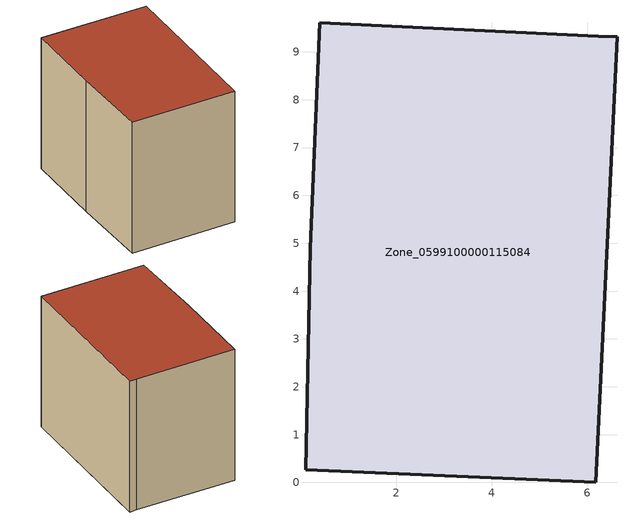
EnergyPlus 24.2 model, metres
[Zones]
Zone_0599100000115084
 floor ground (C_G): 6.22,9.33 6.62,9.32 6.17,0 0.11,0.27 0.2,4.89 0.41,9.61 z1.25
 wall outside (C_F): 0.41,9.61 0.2,4.89 0.11,0.27 6.17,0 6.62,9.32 6.22,9.33 0.41,9.61 z1.25:9.27
 roof outside (C_R): 6.62,9.32 6.22,9.33 0.41,9.61 0.2,4.89 0.11,0.27 6.17,0 z9.27
[BUILDING]
Pand.0599100000115084: North Axis=0; Terrain=City; Loads Convergence Tolerance Value=0.04; Temperature Convergence Tolerance Value=0.4; Solar Distribution=FullExterior; Maximum Number of Warmup Days=25; Minimum Number of Warmup Days=1
[Site:Location]
Rotterdam.The.Hague.AP_ZH_NLD Design_Conditions: Latitude=51.96; Longitude=4.45; Time Zone=1; Elevation=-4.5
[SITE:GROUNDTEMPERATURE:BUILDINGSURFACE]
18, 18, 18, 18, 18, 18, 18, 18, 18, 18, 18, 18
[MATERIAL] Thermal Absorptance=0.9; Solar Absorptance=0.7; Visible Absorptance=0.7
Name | Roughness | Thickness | Conductivity | Density | Specific Heat
G.TC.1965-1974 | MediumSmooth | 0.15 | 0.882353 | 540 | 1210
F.TC.1965-1974 | Rough | 0.3 | 0.697674 | 1920 | 840
R.TC.1965-1974 | MediumRough | 0.2 | 0.232558 | 1500 | 1000
[CONSTRUCTION]
C_G: G.TC.1965-1974
C_F: F.TC.1965-1974
C_R: R.TC.1965-1974
[ZONE]
Zone_0599100000115084: Type=1; Multiplier=1; Ceiling Height=Autocalculate; Volume=Autocalculate; Floor Area=autocalculate; Part of Total Floor Area=Yes
[ZONEINFILTRATION:DESIGNFLOWRATE]
Infil_Zone_0599100000115084: Zone or ZoneList or Space or SpaceList=Zone_0599100000115084; Schedule=AlwaysOn; Design Flow Rate Calculation Method=Flow/Area; Flow Rate per Floor Area=0.003; Constant Term Coefficient=1; Temperature Term Coefficient=0; Velocity Term Coefficient=0; Velocity Squared Term Coefficient=0
[HVACTEMPLATE:ZONE:IDEALLOADSAIRSYSTEM]
Zone_0599100000115084: Maximum Heating Supply Air Temperature=50; Minimum Cooling Supply Air Temperature=13; Maximum Heating Supply Air Humidity Ratio=0.0156; Minimum Cooling Supply Air Humidity Ratio=0.0077; Heating Limit=NoLimit; Cooling Limit=NoLimit; Dehumidification Control Type=ConstantSensibleHeatRatio; Cooling Sensible Heat Ratio=0.7; Dehumidification Setpoint=60; Humidification Control Type=None; Humidification Setpoint=30; Outdoor Air Method=None; Outdoor Air Flow Rate per Person=0.00944; Outdoor Air Flow Rate per Zone Floor Area=0; Outdoor Air Flow Rate per Zone=0; Demand Controlled Ventilation Type=None; Outdoor Air Economizer Type=NoEconomizer; Heat Recovery Type=None; Sensible Heat Recovery Effectiveness=0.7; Latent Heat Recovery Effectiveness=0.65
[ZONECONTROL:THERMOSTAT]
ThermostatControl_Zone_0599100000115084: Zone or ZoneList=Zone_0599100000115084; Control Type Schedule=DualSetpointControlType; Control 1=Thermostat_Zone_0599100000115084; Temperature Difference Between Cutout And Setpoint=0
[THERMOSTATSETPOINT:DUALSETPOINT]
Thermostat_Zone_0599100000115084: Heating Setpoint Temperature Schedule=HeatingSetpoint_Zone_0599100000115084; Cooling Setpoint Temperature Schedule=CoolingSetpoint_Zone_0599100000115084
[SCHEDULE:COMPACT]
HeatingSetpoint_Zone_0599100000115084: Through: 12/31, For: AllDays, Until: 24:00, 21
CoolingSetpoint_Zone_0599100000115084: Through: 12/31, For: AllDays, Until: 24:00, 24
DualSetpointControlType: Through: 12/31, For: AllDays, Until: 24:00, 4
AlwaysOn: Through: 12/31, For: AllDays, Until: 24:00, 1
